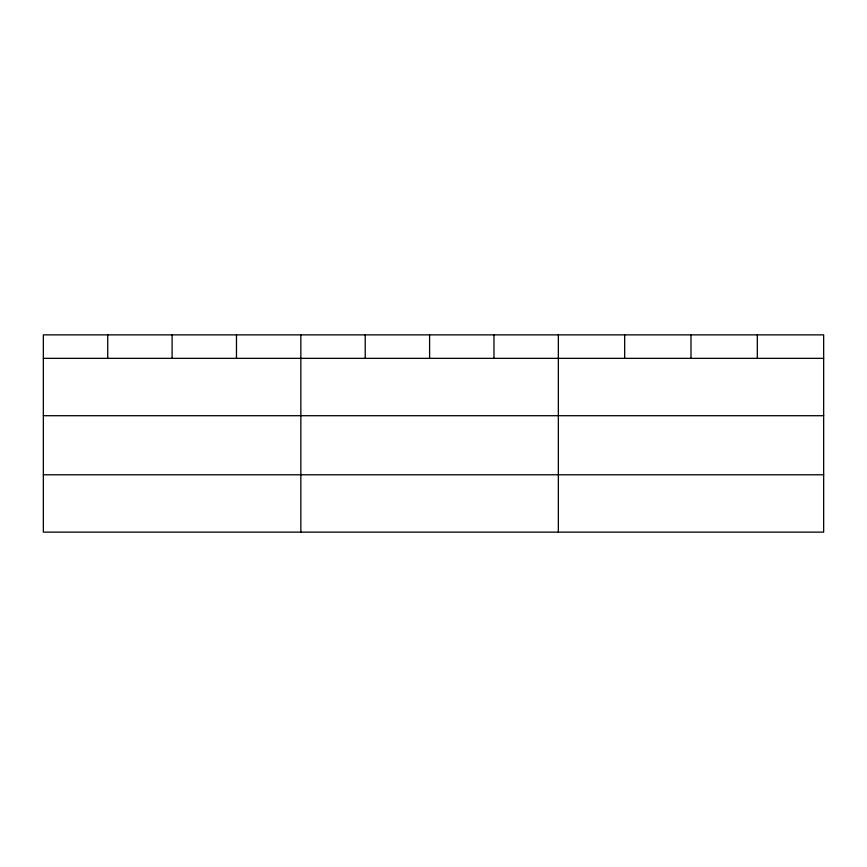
<?xml version="1.0" encoding="UTF-8"?>
<svg xmlns="http://www.w3.org/2000/svg" width="867" height="867" viewBox="0 0 867 867"><rect width="100%" height="100%" fill="white"/><g stroke="black" fill="none" stroke-linecap="round" stroke-linejoin="round"><path stroke-width="1.3" d="M823.65 415.705L823.65 334.868L43.35 334.868L43.35 532.132L823.65 532.132L823.65 415.705L43.35 415.705M43.35 358.353L823.65 358.353M43.35 474.78L823.65 474.78M757.324 334.868L757.324 358.353M690.999 334.868L690.999 358.353M624.673 334.868L624.673 358.353M558.348 334.868L558.348 532.132M493.973 334.868L493.973 358.353M429.598 334.868L429.598 358.353M365.224 334.868L365.224 358.353M300.849 334.868L300.849 532.132M236.474 334.868L236.474 358.353M172.1 334.868L172.1 358.353M107.725 334.868L107.725 358.353"/></g></svg>
